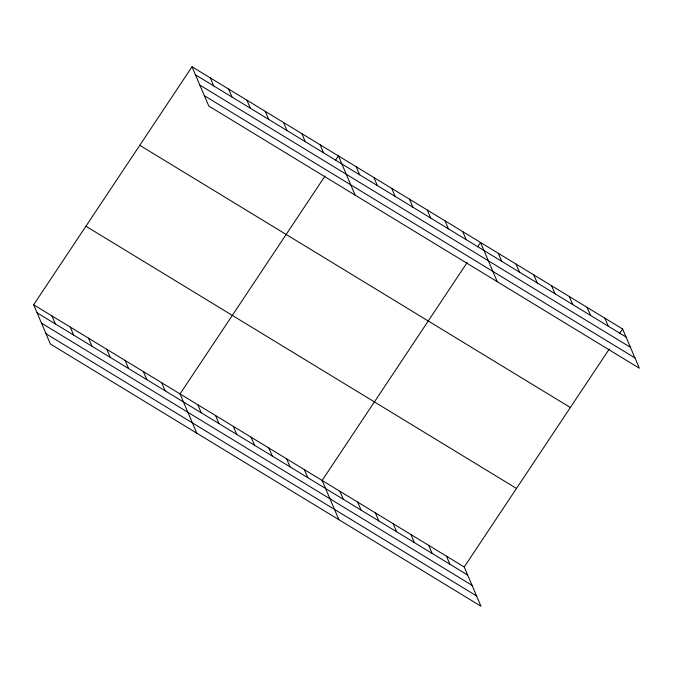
<?xml version="1.0" encoding="UTF-8"?>
<svg xmlns="http://www.w3.org/2000/svg" width="673" height="673" viewBox="0 0 673 673"><rect width="100%" height="100%" fill="white"/><g stroke="black" fill="none" stroke-linecap="round" stroke-linejoin="round"><path stroke-width="1.01" d="M33.65 304.776L464.227 566.986L480.968 606.23L50.391 344.021L33.65 304.776L192.032 66.77L622.609 328.979L639.35 368.224L208.773 106.014L192.032 66.77M325.067 175.989L180.044 393.924L196.785 433.176M335.524 160.283L338.426 155.917L355.167 195.17M467.163 262.52L322.14 480.455L338.881 519.699M477.611 246.814L480.522 242.448L497.263 281.693M464.227 566.986L609.25 349.051M619.707 333.345L622.609 328.979M195.464 74.812L626.041 337.022M199.856 85.109L630.433 347.318M204.382 95.717L634.959 357.927M139.765 145.309L570.342 407.518M85.917 226.229L516.494 488.447M37.082 312.819L467.659 575.028M41.474 323.116L472.051 585.325M46 333.724L476.577 595.933M604.85 318.161L608.283 326.203M587.083 307.342L590.515 315.393M569.324 296.532L572.757 304.575M551.566 285.714L554.998 293.756M533.807 274.895L537.231 282.938M516.04 264.077L519.472 272.128M498.281 253.267L501.713 261.309M462.755 231.63L466.187 239.672M444.996 220.82L448.428 228.862M427.237 210.001L430.67 218.044M409.47 199.183L412.902 207.225M391.711 188.364L395.144 196.415M373.952 177.554L377.385 185.597M356.194 166.736L359.618 174.778M320.129 144.779L323.562 152.821M301.832 133.633L305.256 141.675M283.526 122.486L286.959 130.528M265.229 111.339L268.662 119.39M446.468 556.167L449.9 564.21M246.932 100.201L250.364 108.244M428.701 545.349L432.133 553.399M228.635 89.055L232.059 97.097M410.942 534.539L414.375 542.581M210.329 77.908L213.762 85.959M393.183 523.72L396.616 531.763M375.425 512.902L378.849 520.944M357.657 502.092L361.09 510.134M339.899 491.273L343.331 499.316M304.373 469.636L307.805 477.687M286.614 458.826L290.046 466.869M268.855 448.008L272.287 456.05M251.088 437.189L254.52 445.232M233.329 426.371L236.761 434.421M215.57 415.561L219.003 423.603M197.812 404.742L201.235 412.785M161.747 382.786L165.179 390.828M143.45 371.639L146.882 379.681M125.144 360.492L128.577 368.535M106.847 349.354L110.279 357.397M88.55 338.208L91.982 346.25M70.253 327.061L73.677 335.104M51.947 315.915L55.379 323.965"/></g></svg>
